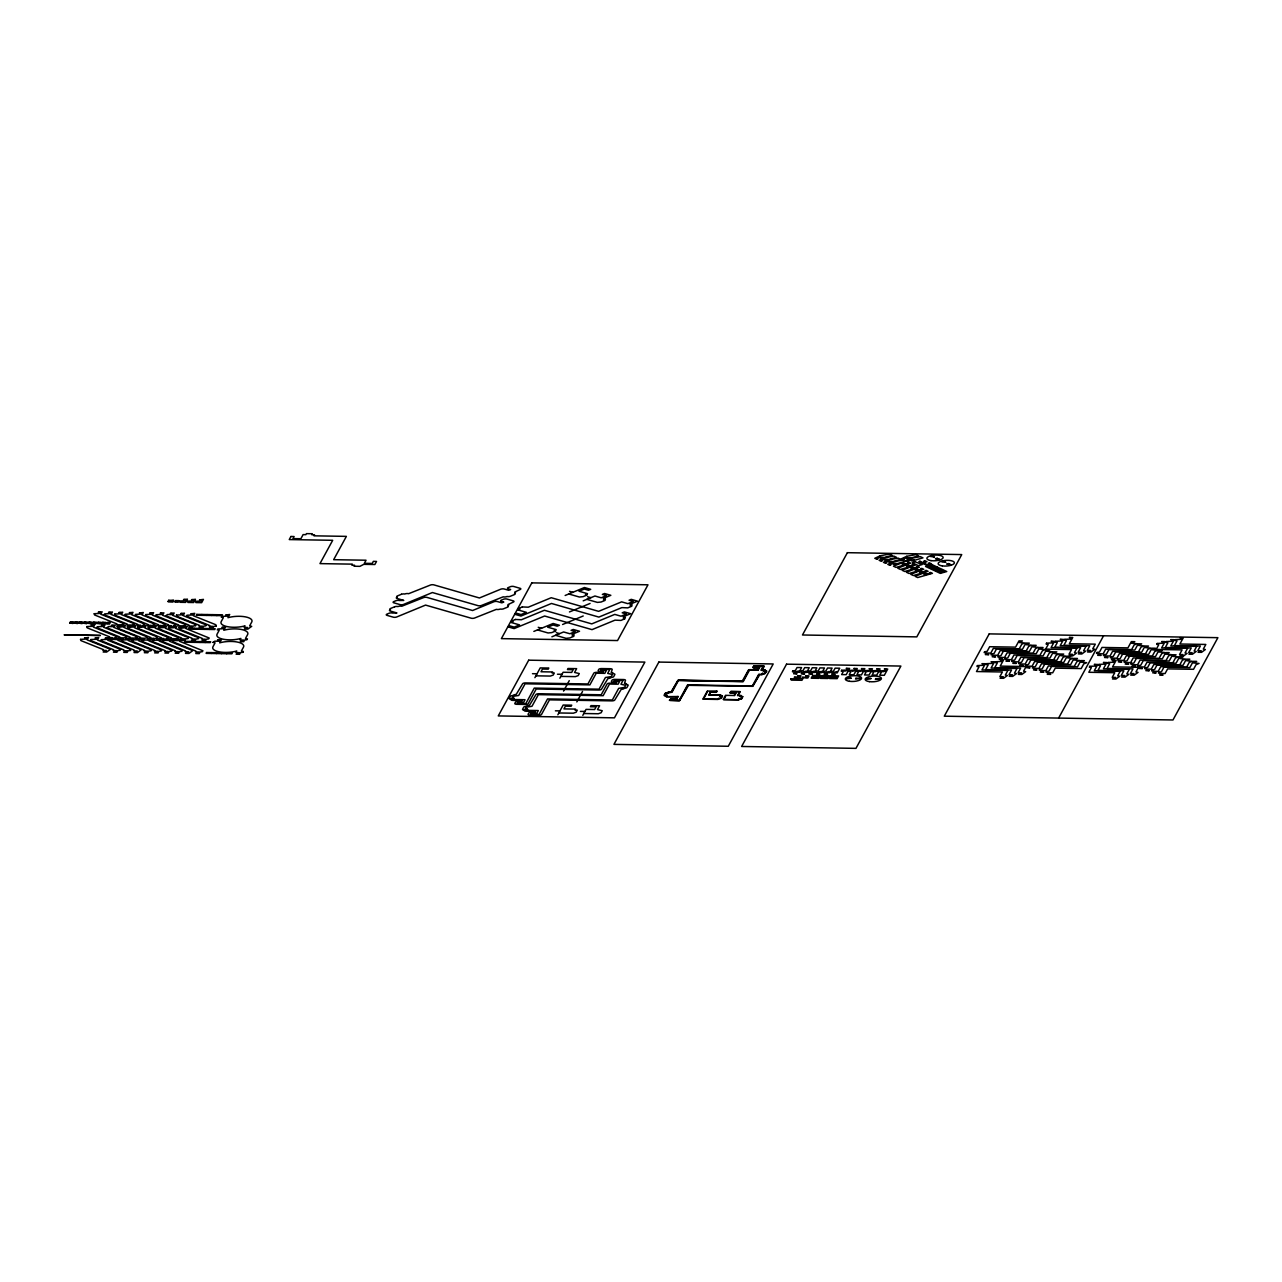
<?xml version="1.0" encoding="UTF-8"?>
<svg xmlns="http://www.w3.org/2000/svg" width="1282" height="1282" viewBox="0 0 1282 1282"><rect width="100%" height="100%" fill="white"/><g stroke="black" fill="none" stroke-linecap="round" stroke-linejoin="round"><path stroke-width="1.5" d="M752.742 667.345L754.361 665.839L764.216 666.239M764.216 666.384L762.357 669.797L765.178 670.101M765.178 670.262L766.027 670.887M511.31 698.914L514.322 698.546M511.39 699.123L514.338 698.818M524.578 709.747L527.126 709.427M524.626 709.924L527.607 709.651M86.711 626.626L87.192 627.843L109.595 636.833L107.72 640.199L130.123 649.173L130.604 650.407M94.147 613.758L94.628 614.991L117.031 623.965L116.598 624.767L120.027 624.815L116.854 626.401L120.3 626.449L121.165 624.831L123.569 624.478M90.75 639.558L91.246 640.792L113.633 649.766L113.217 650.567L116.646 650.615L113.473 652.185L116.902 652.25L117.784 650.631L120.171 650.278M117.575 627.138L118.072 628.356L140.475 637.346L140.042 638.132L143.472 638.196L140.299 639.766L143.728 639.814M116.678 636.529L111.47 639.862M133.985 624.606L133.504 623.389L111.101 614.399L112.415 611.995C103.73 613.213 112.528 611.177 110.396 613.581L104.579 613.886M137.751 628.244L139.546 627.058L144.129 627.122C145.94 624.751 138.136 626.577 146.148 625.536L144.834 627.94L168.054 637.33L162.365 641.513L185.682 650.968L185.249 651.753L188.678 651.801L185.505 653.387L188.935 653.435L192.765 650.663L169.464 641.208L171.339 637.859L148.936 628.869L148.456 627.651M145.603 614.607L146.084 615.841L168.487 624.815L168.054 625.616L171.484 625.664L168.311 627.251L171.74 627.299L175.57 624.526L152.27 615.072L153.584 612.668C144.914 613.902 153.68 611.867 151.548 614.27L145.731 614.575M131.501 641.016L133.296 639.814L137.879 639.894C139.69 637.523 131.918 639.317 139.898 638.308L138.584 640.712L161.804 650.102M136.854 637.635L136.357 636.417L113.954 627.427L115.268 625.023C106.582 626.241 115.38 624.222 113.249 626.626L108.682 626.545L106.871 627.731L130.171 637.17L128.296 640.535L151.516 649.942M142.206 640.407L142.687 641.641L165.09 650.615L164.657 651.416L168.102 651.464L164.929 653.035L168.359 653.099L169.24 651.48L171.628 651.128M157.43 637.971L156.949 636.753L134.546 627.763L135.86 625.36C127.174 626.577 135.972 624.558 133.825 626.962L128.008 627.267M164.865 625.119L164.384 623.885L141.981 614.911L143.28 612.508C134.61 613.709 143.408 611.69 141.26 614.094L135.443 614.399M179.448 601.082L179.945 602.3L185.65 602.396L187.428 599.143C178.775 600.377 187.525 598.325 185.409 600.729L179.592 601.034M169.032 627.988L169.528 629.206L191.931 638.196L191.499 638.981L194.928 639.045L191.755 640.615L195.184 640.68L196.066 639.061L198.454 638.692M176.467 615.12L176.948 616.354L199.351 625.328L198.918 626.129L202.364 626.177L199.191 627.747L202.62 627.811L203.501 626.193L205.889 625.84M187.46 601.21L187.941 602.444L193.662 602.524L195.441 599.271C186.755 600.489 195.553 598.47 193.406 600.873L187.589 601.178M195.729 625.632L195.249 624.398L172.846 615.408L174.16 613.02C165.474 614.222 174.272 612.203 172.141 614.607L167.557 614.527L165.763 615.713L189.063 625.167L188.63 625.953L192.06 626.017L188.903 627.587L192.332 627.635L193.213 626.033L195.601 625.664M194.111 629.174L194.576 628.324M201.466 615.328L201.931 614.479M189.688 642.282L190.137 641.433M199.255 629.27L199.72 628.42M206.61 615.408L207.075 614.559M194.832 642.362L195.297 641.513M204.399 629.35L204.864 628.5M211.754 615.488L212.219 614.639M199.976 642.442L200.441 641.593M209.543 629.43L210.008 628.581M216.898 615.584L217.363 614.719M205.12 642.522L205.585 641.673M216.321 625.969L215.841 624.735L193.438 615.761L194.736 613.357C186.066 614.575 194.848 612.54 192.717 614.943L186.9 615.248M221.706 616.45L221.289 617.219L223.34 617.684L221.241 621.53A15.56 5.416 -3.4 0 0 227.827 626.738A15.56 5.416 -3.4 0 0 245.022 625.872L244.173 627.443L247.602 627.507L244.429 629.077L247.859 629.125L251.689 626.353L249.637 625.872L251.737 622.026A15.56 5.416 -3.4 0 0 245.15 616.818A15.56 5.416 -3.4 0 0 227.956 617.684L229.686 614.511C221.017 615.713 229.799 613.693 227.667 616.097L221.85 616.402M213.036 642.362L214.831 641.176L219.398 641.24C221.562 638.789 212.732 640.904 221.433 639.654L219.687 642.827A15.56 5.416 -3.4 0 1 236.898 641.962A15.56 5.416 -3.4 0 1 243.468 647.186L241.369 651.016L243.34 651.448L243.003 652.266M211.258 653.467L211.722 652.618M216.402 653.548L216.866 652.698M221.546 653.628L222.01 652.778M226.69 653.724L227.154 652.875M511.085 699.331L511.005 699.491A2.468 0.865 -3.4 0 0 512.944 700.389L522.143 700.549L521.614 701.526L518.313 701.462A2.468 0.865 -3.4 0 0 515.428 702.296L514.819 703.401A2.468 0.865 -3.4 0 0 516.774 704.299L525.348 704.443A2.468 0.865 -3.4 0 0 528.248 703.61L536.213 689.011L598.582 690.037A2.468 0.865 -3.4 0 0 601.482 689.219L608.005 678.434A2.468 0.865 -3.4 0 0 610.889 677.601L610.985 677.441A2.468 0.865 -3.4 0 0 613.709 676.608L614.831 674.556A2.468 0.865 -3.4 0 0 613.052 673.643L613.149 673.483A2.468 0.865 -3.4 0 0 611.193 672.585L612.171 669.621A2.468 0.865 -3.4 0 0 610.232 668.707L601.659 668.579A2.468 0.865 -3.4 0 0 598.758 669.396L598.165 670.502A2.468 0.865 -3.4 0 0 600.104 671.415L603.405 671.464L602.877 672.441L596.707 672.345A2.468 0.865 -3.4 0 0 593.822 673.162L587.925 683.963L525.556 682.921A2.468 0.865 -3.4 0 0 522.655 683.755L516.133 694.54A2.468 0.865 -3.4 0 0 513.249 695.373L513.153 695.533A2.468 0.865 -3.4 0 0 510.428 696.366L509.307 698.418A2.468 0.865 -3.4 0 0 511.085 699.331L513.986 698.498L513.425 699.523L525.043 699.716L523.569 702.44L517.848 702.344L517.239 703.433L525.828 703.578L534.274 688.097L599.063 689.171L605.425 677.521L611.29 676.576L612.411 674.508L607.668 673.403L609.751 669.589L601.178 669.444L600.585 670.534L606.29 670.63L604.816 673.354L596.242 673.21L589.88 684.876L525.075 683.803L518.713 695.453L512.848 696.398L511.726 698.466L513.986 698.498M534.898 677.665L540.235 667.906L548.808 668.034L548.215 669.14L542.494 669.044L541.02 671.768L552.638 671.96L552.077 672.986L554.321 673.018L553.199 675.069L550.395 676.063L535.908 675.822M524.354 710.148L524.274 710.308A2.468 0.865 -3.4 0 0 526.213 711.222L535.427 711.382L534.898 712.343L531.597 712.295A2.468 0.865 -3.4 0 0 528.697 713.129L528.104 714.218A2.468 0.865 -3.4 0 0 530.043 715.132L538.616 715.276A2.468 0.865 -3.4 0 0 541.517 714.443L549.481 699.844L611.867 700.869A2.468 0.865 -3.4 0 0 614.751 700.036L621.273 689.267A2.468 0.865 -3.4 0 0 624.174 688.434L624.254 688.274A2.468 0.865 -3.4 0 0 626.978 687.44L628.1 685.389A2.468 0.865 -3.4 0 0 626.337 684.476L626.417 684.316A2.468 0.865 -3.4 0 0 624.478 683.402L625.456 680.454A2.468 0.865 -3.4 0 0 623.501 679.54L614.927 679.396A2.468 0.865 -3.4 0 0 612.027 680.229L611.434 681.335A2.468 0.865 -3.4 0 0 613.373 682.248L616.674 682.296L616.145 683.274L609.992 683.162A2.468 0.865 -3.4 0 0 607.091 683.995L601.21 694.78L538.825 693.754A2.468 0.865 -3.4 0 0 535.94 694.588L529.418 705.372A2.468 0.865 -3.4 0 0 526.517 706.206L526.437 706.366A2.468 0.865 -3.4 0 0 523.713 707.183L522.591 709.25A2.468 0.865 -3.4 0 0 524.354 710.148L527.591 709.379M527.174 709.331L526.694 710.356L538.312 710.548L536.837 713.257L531.117 713.161L530.524 714.266L539.097 714.411L547.542 698.93L612.331 700.004L618.693 688.338L624.558 687.408L625.68 685.341L620.953 684.235L623.036 680.422L614.447 680.277L613.854 681.367L619.575 681.463L618.084 684.187L609.511 684.043L603.149 695.693L538.36 694.636L531.982 706.286L526.133 707.231L525.011 709.283L527.03 709.603M559.865 678.21L563.118 672.265L571.692 672.409L573.182 669.685L567.461 669.589L568.054 668.499L576.644 668.643L574.56 672.457L579.288 673.563L578.166 675.63L575.362 676.624L560.875 676.383M563.551 691.11L569.256 680.646M557.846 714.795L563.167 705.036L571.756 705.18L571.147 706.27L565.426 706.174L563.952 708.898L575.57 709.09L575.009 710.116L577.269 710.148L576.147 712.215L573.326 713.193L558.84 712.968M576.82 701.943L582.525 691.479M582.813 715.356L586.05 709.395L594.64 709.539L596.114 706.815L590.393 706.735L591.002 705.629L599.575 705.773L597.492 709.587L602.236 710.709L601.098 712.76L598.293 713.754L583.807 713.513M664.477 695.229C669.124 688.562 659.829 698.225 667.185 695.485M666.159 696.302L666.608 695.485M667.954 693.017L668.403 692.184M666.736 696.318L667.297 695.277L665.038 695.245L666.175 693.193L672.024 692.248L678.386 680.582L743.191 681.655L749.553 669.989L758.127 670.133L759.601 667.425L758.8 667.409M671.111 691.815L678.098 680.213L742.727 681.447L748.976 669.989M677.825 680.582L671.56 692.024L669.204 691.783M677.777 696.495L676.415 699.01L671.271 698.914M679.7 700.373L688.033 685.101M702.969 698.978L707.295 691.062M710.821 692.184L708.642 694.924L720.26 695.116L719.699 696.142L721.942 696.19L720.821 698.241L718.016 699.235L703.53 698.994L707.856 691.062L716.846 691.046M709.202 694.94L710.452 692.36M716.43 691.206L715.837 692.312L710.052 692.232M716.414 692.312L717.007 691.222M719.042 698.418L717.984 699.443L703.177 699.171M720.388 695.95L720.837 695.132M722.519 696.19L721.269 698.353L718.465 698.418M723.272 699.459L725.516 695.341M729.859 692.681L730.932 691.399L740.018 691.559M734.105 695.485L735.676 692.921M753.319 667.313L753.912 666.223M738.095 695.549L740.179 691.735M753.896 667.329L754.489 666.223L763.062 666.368L760.979 670.182L765.723 671.303L764.601 673.354L762.229 673.531M740.579 695.597L740.018 696.623L742.262 696.655L741.14 698.722L738.336 699.716L723.849 699.475L726.093 695.357L734.666 695.501L736.156 692.777L730.436 692.681L731.028 691.591L739.618 691.735L737.535 695.549L740.996 695.421M738.897 699.716L739.361 698.898M740.708 696.43L741.156 695.597M741.717 698.722L742.839 696.671M757.55 670.133L759.12 667.553M752.951 685.966L759.2 674.508M761.556 670.198L763.639 666.384M762.357 673.322L761.78 674.348L758.736 674.3L752.374 685.966L687.585 684.892L679.139 700.357L670.55 700.228L671.159 699.123L676.976 699.187M762.357 674.364L762.806 673.531M764.152 671.063L764.601 670.246M765.178 673.37L766.299 671.303M1058.628 718.08L1103.562 635.776M512.896 698.37L513.842 698.321M526.181 709.202L527.11 709.138M754.056 666.111L763.479 666.207M679.572 700.469L688.498 685.325L752.662 686.335L759.665 674.733L761.828 674.749M762.133 674.492L764.713 673.755M764.937 673.499L766.844 671.143L763.591 671.063M738.736 699.828L723.529 699.652M741.557 698.834L738.785 698.882M565.154 595.473L584.432 587.525L590.698 589.335L588.534 590.233L584.352 589.031L578.999 591.226L587.493 593.678L585.457 594.511L587.108 594.992L583.038 596.659L579.368 597.027L568.791 593.983M583.198 600.841L594.944 596.002L601.21 597.813L606.562 595.601L602.38 594.399L604.559 593.502L610.825 595.313L603.293 598.406L605.521 599.047L603.502 599.88L605.136 600.361L601.082 602.027L597.412 602.396L586.819 599.351M569.448 611.947L590.073 603.453M533.857 631.417L553.135 623.485L559.401 625.279L557.237 626.177L553.055 624.975L547.686 627.186L556.196 629.622L554.161 630.456L555.811 630.936L551.741 632.603L548.071 632.971L537.478 629.927M562.59 624.494L583.214 615.985M551.885 636.801L563.631 631.962L569.913 633.757L575.265 631.545L571.083 630.343L573.246 629.462L579.528 631.257L571.996 634.35L574.224 634.991L572.189 635.84L573.839 636.305L569.785 637.987L566.099 638.34L555.523 635.295M668.675 692.04L666.191 692.985L668.531 693.017M757.662 669.925L748.576 669.829L742.262 681.223L678.354 680.181M795.85 671.784L798.59 670.999M803.477 671.912L806.218 671.127M811.105 672.04L813.83 671.255M818.717 672.169L821.458 671.383M826.345 672.297L829.085 671.512M833.973 672.409L836.713 671.624M844.646 671.175L847.386 670.39M852.274 671.303L854.998 670.518M859.885 671.431L862.626 670.646M867.513 671.544L870.254 670.758M875.141 671.672L877.882 670.887M882.769 671.8L885.493 671.015M748.944 669.685L757.213 669.701L758.239 667.81L753.576 667.73L759.601 667.425M679.236 700.565L669.412 700.357L670.951 698.738L670.182 700.389L679.588 700.709M671.031 698.722L675.951 698.786L676.992 696.895L666.031 696.671L678.354 696.511L676.239 699.251M880.173 557.237L883.394 557.301M906.678 557.782L909.916 557.83M884.5 559.273L887.737 559.321M911.021 559.817L914.258 559.865M888.827 561.308L892.064 561.356M893.169 563.327L896.39 563.391M902.159 564.192L905.396 564.24M906.502 566.227L909.723 566.275M910.829 568.247L914.066 568.311M915.156 570.282L918.393 570.33M919.482 572.301L922.719 572.365M923.825 574.336L927.046 574.384M94.275 613.725L100.108 613.421C102.256 610.969 93.49 613.052 102.127 611.818L100.813 614.222L124.034 623.629M125.155 614.238L130.972 613.934C132.751 611.562 125.011 613.373 132.991 612.331L131.693 614.735L154.898 624.142M156.019 614.735L161.852 614.431C163.615 612.075 155.875 613.886 163.872 612.844L162.558 615.248L185.778 624.638M176.612 615.088L182.429 614.783C184.207 612.395 176.467 614.238 184.448 613.181L183.134 615.584L206.354 624.991M104.114 614.735L127.319 624.142L126.886 624.927L130.315 624.991L127.158 626.561L130.588 626.626L131.469 625.007L133.857 624.638M124.691 615.088L147.895 624.478L147.478 625.279L150.907 625.328L147.734 626.898L151.164 626.962L152.045 625.344L154.433 624.991M134.979 615.248L158.199 624.654L157.766 625.44L161.195 625.504L158.023 627.074L161.452 627.122L162.333 625.52L164.721 625.151M155.555 615.6L178.775 624.991L178.342 625.776L181.772 625.84L178.615 627.411L182.044 627.475L182.925 625.856L185.313 625.504M186.435 616.097L209.655 625.504L209.222 626.289L212.652 626.353L209.479 627.924L212.908 627.972L213.79 626.369L216.177 626.001M86.839 626.577L92.673 626.273C94.483 623.853 86.679 625.776 94.692 624.687L93.378 627.09L116.598 636.481M97.144 626.754L102.961 626.449C104.723 624.078 96.983 625.904 104.98 624.863L103.666 627.251L126.886 636.657M117.72 627.09L123.537 626.786C125.332 624.398 117.575 626.241 125.556 625.199L124.258 627.603L147.462 636.994M148.6 627.603L154.417 627.299C156.18 624.927 148.456 626.738 156.436 625.712L155.122 628.116L178.342 637.507M158.888 627.779L164.705 627.475C166.516 625.087 158.744 626.898 166.724 625.872L165.41 628.276L188.63 637.683M169.176 627.94L174.993 627.635C177.204 625.183 168.295 627.299 177.012 626.049L175.714 628.452L198.918 637.843M179.464 628.116L185.281 627.811C187.06 625.44 179.32 627.251 187.316 626.209L186.002 628.613L209.206 638.019M217.716 628.981L223.533 628.677C225.311 626.305 217.555 628.116 225.568 627.074L223.821 630.263A15.56 5.416 -3.4 0 1 241.016 629.398A15.56 5.416 -3.4 0 1 247.602 634.606L245.503 638.452L247.458 638.885M96.679 627.603L119.883 637.01L118.008 640.359L141.212 649.766L137.478 652.586L134.049 652.538L137.222 650.952L133.793 650.903L134.225 650.118L111.005 640.712M127.543 628.116L150.763 637.523L148.872 640.872L172.092 650.278M137.831 628.292L161.051 637.683L159.176 641.048L182.381 650.439M158.423 628.629L181.627 638.019L179.752 641.385L202.973 650.791M178.999 628.965L202.219 638.372L201.787 639.157L205.216 639.205L202.043 640.792L205.473 640.84L206.354 639.237L208.742 638.869M217.251 629.831L219.206 630.263L217.107 634.109A15.56 5.416 -3.4 0 0 223.693 639.317A15.56 5.416 -3.4 0 0 240.888 638.452L240.038 640.022L243.468 640.071L240.295 641.641L243.724 641.705L244.606 640.087L246.993 639.734M126.421 637.507L124.034 637.875L123.152 639.478L119.723 639.43L122.88 637.859L119.45 637.795M136.709 637.683L134.322 638.035L133.44 639.654L130.011 639.59L133.184 638.019L129.754 637.971M146.997 637.843L144.61 638.212L142.35 640.375M157.285 638.019L154.898 638.388L152.638 640.535M177.877 638.356L175.49 638.724L173.214 640.888M188.166 638.532L185.778 638.885L184.896 640.503L181.467 640.439L184.64 638.869L181.195 638.821M109.162 637.619L112.592 637.683L109.435 639.253L117.287 639.558C119.114 637.154 111.31 639.029 119.322 637.955M160.619 638.468L164.048 638.532L160.891 640.103L164.32 640.167M170.907 638.644L174.336 638.708L171.179 640.279L174.608 640.327M109.018 637.795C100.349 639.013 109.146 636.978 106.999 639.381L101.182 639.686M129.61 638.132C120.941 639.365 129.706 637.33 127.591 639.718L121.758 640.038M160.474 638.644C151.789 639.846 160.587 637.827 158.455 640.231L153.888 640.167M170.778 638.821C162.093 640.022 170.891 638.003 168.743 640.407L164.176 640.327M181.066 638.981C172.397 640.215 181.163 638.18 179.047 640.583L174.464 640.503M154.016 639.99L150.587 639.942L153.76 638.356C147.734 638.757 146.581 637.603 148.167 640.071L143.6 639.99M90.894 639.526L96.711 639.221C98.49 636.85 90.75 638.66 98.73 637.619L97.416 640.022L120.636 649.429M100.717 640.535L123.937 649.942L123.505 650.727L126.934 650.791L123.761 652.362L127.19 652.426L128.072 650.807L130.46 650.439M121.293 640.888L144.513 650.278L144.081 651.064L147.51 651.128L144.353 652.698L147.783 652.762L148.664 651.144L151.052 650.791M131.597 641.048L154.802 650.455L154.369 651.24L157.798 651.304L154.641 652.875L158.071 652.923L158.952 651.32L161.34 650.952M152.173 641.385L175.394 650.791L174.961 651.577L178.39 651.641L175.217 653.211L178.647 653.275L179.528 651.657L181.916 651.288M172.75 641.737L195.97 651.128L195.537 651.929L198.966 651.977L195.793 653.548L199.239 653.612L200.104 651.993L202.508 651.641M213.116 642.394L215.072 642.843L212.988 646.673A15.56 5.416 -3.4 0 0 219.559 651.897A15.56 5.416 -3.4 0 0 236.753 651.016L235.904 652.586L239.333 652.65L236.16 654.221L239.606 654.285L240.471 652.666L242.875 652.298M761.668 669.989L764.585 669.845M532.479 673.691L537.03 673.771M557.446 674.236L561.997 674.316M735.467 692.969L730.019 692.857M709.315 694.732L720.676 694.956M719.811 695.95L722.359 696.014M740.131 696.414L742.679 696.495M555.41 710.821L559.978 710.901M580.377 711.382L584.945 711.446M753.688 667.537L752.79 667.521M569.529 591.339L572.846 592.3M587.557 596.723L590.89 597.684M538.232 627.299L541.549 628.244M556.26 632.667L559.593 633.629M69.677 622.956L72.85 623.469L73.731 621.866L70.302 621.802L72.337 622.299L69.677 622.956M64.34 634.878L100.365 635.471L64.34 634.878M74.244 623.036L77.433 623.549L78.298 621.946L74.869 621.882L76.92 622.379L74.244 623.036M78.827 623.116L82 623.613L82.881 622.01L79.452 621.962L81.487 622.443L78.827 623.116M83.394 623.18L86.583 623.693L87.448 622.091L84.019 622.026L86.07 622.523L83.394 623.18M87.961 623.26L91.15 623.773L92.032 622.171L88.602 622.107L90.637 622.603L87.961 623.26M80.462 639.398L80.942 640.615L103.345 649.605L102.913 650.391L106.342 650.455L103.185 652.025L106.614 652.073L110.444 649.301L87.128 639.862L88.442 637.458C79.756 638.66 88.554 636.641 86.423 639.045L80.606 639.349M92.544 623.34L95.717 623.853L96.599 622.235L93.169 622.187L95.205 622.667L92.544 623.34M97.112 623.405L100.3 623.917L101.182 622.315L97.736 622.267L99.788 622.748L97.112 623.405M101.695 623.485L104.868 623.997L105.749 622.395L102.32 622.331L104.355 622.828L101.695 623.485M106.262 623.565L109.451 624.078L110.316 622.475C102.752 621.85 111.887 623.693 106.262 623.565M114.723 614.094L115.204 615.328L137.607 624.318L137.174 625.103L140.603 625.151L137.446 626.738L140.876 626.786L144.706 624.014L121.389 614.559L122.703 612.171C114.018 613.373 122.816 611.354 120.684 613.758L114.867 614.062M168.022 601.562L173.166 601.659L168.022 601.562M168.727 600.297L168.263 601.146L173.871 600.377L168.727 600.297M174.897 601.755L178.086 602.268L178.967 600.649L175.538 600.601L177.573 601.082L174.897 601.755M195.457 601.338L195.938 602.572L201.659 602.668L203.437 599.399C194.752 600.617 203.55 598.598 201.418 601.002L195.601 601.306M196.787 614.382L196.322 615.232L222.042 615.664L222.507 614.815L196.787 614.382M189.432 628.244L188.967 629.093L214.703 629.526L215.168 628.677L189.432 628.244M184.993 641.337L184.528 642.186L210.264 642.619L210.729 641.769L184.993 641.337M206.578 652.522L206.114 653.387L231.834 653.804L232.298 652.955L206.578 652.522M290.934 536.485L289.251 539.578L332.695 540.299L319.971 563.615L352.374 564.144L351.813 565.17L354.569 565.218L354.008 566.243L359.921 566.34L363.8 564.336L374.857 564.513L376.539 561.436L373.35 561.372L372.229 563.439L364.36 563.311L366.043 560.218L333.657 559.689L346.38 536.373L313.978 535.828L314.539 534.802L311.782 534.754L312.343 533.729L306.43 533.633L305.869 534.658L303.113 534.61L300.869 538.728L293.001 538.6L294.123 536.533L290.934 536.485M531.806 582.877L501.39 638.628L617.555 640.551L647.987 584.8L531.806 582.877M528.697 660.182L498.265 715.917L614.447 717.84L644.878 662.089L528.697 660.182M658.852 662.073L613.934 744.377L728.272 746.268L773.206 663.964L658.852 662.073M786.539 664.172L741.621 746.477L855.959 748.368L900.893 666.063L786.539 664.172M847.386 552.686L802.468 634.991L916.806 636.882L961.74 554.577L847.386 552.686M792.885 670.887L792.42 671.736L794.487 672.185L793.622 673.771L797.051 673.819L795.016 673.322L795.625 672.201L799.055 672.249L801.603 667.585L797.035 667.521L795.385 670.534L792.885 670.887M790.85 678.851L791.298 680.117L801.971 680.293L802.885 678.643L790.85 678.851M794.407 677.265L799.872 677.825L800.994 675.774L797.564 675.71L799.599 676.207L798.974 677.345L794.407 677.265M800.497 671.015L800.048 671.864L802.115 672.297L801.234 673.899L804.679 673.947L802.628 673.451L803.253 672.329L806.682 672.377L809.23 667.714L804.663 667.634L803.013 670.662L800.497 671.015M802.404 677.393L807.868 677.954L808.99 675.902L805.561 675.838L807.596 676.335L806.987 677.473L802.404 677.393M808.125 671.143L807.66 671.992L809.727 672.425L808.862 674.028L812.291 674.076L810.256 673.579L810.881 672.441L814.31 672.505L816.858 667.842L812.275 667.762L810.625 670.79L808.125 671.143M812.708 675.47L811.218 678.21L818.845 678.338L820.336 675.598L812.708 675.47M815.753 671.271L815.288 672.121L817.355 672.553L816.49 674.14L819.919 674.204L817.884 673.707L818.493 672.569L821.922 672.633L824.47 667.97L819.903 667.89L818.253 670.903L815.753 671.271M813.75 676.351L813.189 677.377L817.804 677.457L818.365 676.431L813.75 676.351M823.381 671.399L822.916 672.249L824.983 672.681L824.118 674.268L827.547 674.332L825.512 673.835L826.121 672.697L829.55 672.762L832.098 668.098L827.531 668.018L825.88 671.031L823.381 671.399M821.858 675.614L820.368 678.37L827.98 678.482L829.486 675.742L821.858 675.614M822.9 676.511L822.339 677.521L826.954 677.601L827.499 676.592L822.9 676.511M830.992 671.528L830.528 672.377L832.595 672.81L831.73 674.396L835.159 674.46L833.124 673.963L833.749 672.826L837.178 672.89L839.726 668.226L835.143 668.146L833.492 671.159L830.992 671.528M831.008 675.774L829.502 678.515L837.13 678.643L838.636 675.902L831.008 675.774M832.034 676.656L831.489 677.681L836.104 677.745L836.649 676.736L832.034 676.656M841.665 670.278L841.216 671.127L843.284 671.56L841.633 674.588L846.2 674.653L849.613 668.403L846.184 668.355L848.219 668.851L847.61 669.973L841.665 670.278M849.293 670.406L848.828 671.255L850.895 671.688L849.261 674.717L853.828 674.781L857.241 668.531L853.812 668.467L855.847 668.964L855.238 670.101L849.293 670.406M846.985 678.114L846.585 678.851L851.376 678.194L846.985 678.114M856.921 670.534L856.456 671.383L858.523 671.816L856.873 674.829L861.456 674.909L864.869 668.659L861.44 668.595L863.475 669.092L862.85 670.23L856.921 670.534M855.943 678.258L855.543 679.011L860.334 678.338L855.943 678.258M864.549 670.662L864.084 671.512L866.151 671.944L864.501 674.957L869.068 675.037L872.481 668.787L869.052 668.723L871.087 669.22L870.478 670.358L864.549 670.662M866.808 678.45L866.408 679.188L871.199 678.515L866.808 678.45M872.161 670.79L871.696 671.64L873.763 672.072L872.129 675.085L876.696 675.165L880.109 668.916L876.68 668.851L878.715 669.348L878.106 670.486L872.161 670.79M875.766 678.595L875.366 679.332L880.141 678.659L875.766 678.595M879.789 670.903L879.324 671.768L881.391 672.201L879.74 675.213L884.324 675.293L887.737 669.028L884.308 668.98L886.343 669.476L885.718 670.614L879.789 670.903M989.207 633.885L944.289 716.189L1172.982 719.971L1217.9 637.667L989.207 633.885M984.608 651.737L984.143 652.586L986.211 653.019L985.345 654.621L988.775 654.669L986.739 654.173L987.348 653.051L990.778 653.099L993.326 648.436L1019.238 648.868L1021.786 644.205L1024.767 642.987L1019.254 642.506L1022.411 640.952L1018.982 640.888L1015.568 647.138L989.656 646.721L987.108 651.384L984.608 651.737M977.429 665.598L976.964 666.448L979.031 666.88L976.483 671.544L1002.396 671.976L999.848 676.64L1003.277 676.704L1000.12 678.258L1003.566 678.306L1007.396 675.502L1005.328 675.069L1007.876 670.406L981.948 669.973L985.361 663.723L981.932 663.675L983.967 664.172L983.358 665.294L977.429 665.598M991.483 653.932L991.018 654.782L993.085 655.214L992.22 656.801L995.649 656.865L993.614 656.368L994.239 655.23L997.668 655.294L1000.2 650.631L1026.129 651.064L1028.677 646.384L1031.641 645.183L1026.145 644.686L1029.302 643.131L1025.872 643.083L1022.443 649.333L996.531 648.9L993.983 653.564L991.483 653.932M986.547 663.675L986.082 664.525L988.15 664.957L985.602 669.621L1011.53 670.053L1008.982 674.717L1012.411 674.781L1009.254 676.335L1012.684 676.383L1016.53 673.579L1014.447 673.146L1016.995 668.483L991.082 668.05L994.495 661.8L991.066 661.736L993.101 662.233L992.476 663.371L986.547 663.675M998.358 656.128L997.893 656.977L999.976 657.41L999.095 658.996L1002.524 659.06L1000.489 658.563L1001.114 657.426L1004.543 657.49L1007.091 652.81L1033.004 653.243L1035.552 648.58L1038.516 647.378L1033.02 646.881L1036.177 645.327L1032.747 645.263L1029.334 651.528L1003.421 651.096L1000.873 655.759L998.358 656.128M995.681 661.752L995.217 662.602L997.284 663.034L994.736 667.698L1020.648 668.13L1018.1 672.794L1021.546 672.842L1018.389 674.396L1021.818 674.46L1025.648 671.656L1023.581 671.223L1026.129 666.56L1000.2 666.127L1003.614 659.877L1000.184 659.813L1002.22 660.31L1001.611 661.448L995.681 661.752M1005.248 658.307L1004.784 659.156L1006.851 659.589L1005.985 661.192L1009.415 661.24L1007.38 660.743L1007.989 659.621L1011.418 659.669L1013.966 655.006L1039.894 655.439L1042.426 650.775L1045.407 649.557L1039.894 649.077L1043.051 647.522L1039.622 647.458L1036.209 653.708L1010.296 653.291L1007.748 657.954L1005.248 658.307M1012.123 660.502L1011.658 661.352L1013.725 661.784L1012.86 663.371L1016.289 663.435L1014.254 662.938L1014.879 661.8L1018.309 661.865L1020.857 657.201L1046.769 657.618L1049.317 652.955L1052.282 651.753L1046.785 651.256L1049.942 649.702L1046.513 649.654L1043.099 655.903L1017.171 655.471L1014.623 660.134L1012.123 660.502M1019.014 662.682L1018.549 663.547L1020.616 663.98L1019.751 665.566L1023.18 665.63L1021.145 665.134L1021.754 663.996L1025.183 664.044L1027.731 659.381L1053.644 659.813L1056.192 655.15L1059.156 653.948L1053.66 653.451L1056.817 651.897L1053.387 651.833L1049.974 658.099L1024.062 657.666L1021.514 662.329L1019.014 662.682M1025.888 664.877L1025.424 665.727L1027.491 666.159L1026.626 667.762L1030.055 667.81L1028.02 667.313L1028.645 666.191L1032.074 666.239L1034.606 661.576L1060.534 662.009L1063.082 657.346L1066.047 656.128L1060.551 655.631L1063.707 654.092L1060.262 654.028L1056.849 660.278L1030.936 659.861L1028.388 664.525L1025.888 664.877M1032.763 667.073L1032.298 667.922L1034.382 668.355L1033.5 669.941L1036.93 670.005L1034.894 669.508L1035.519 668.371L1038.949 668.435L1041.497 663.772L1067.409 664.188L1069.957 659.525L1072.922 658.323L1067.425 657.826L1070.582 656.272L1067.153 656.224L1063.739 662.473L1037.811 662.041L1035.279 666.704L1032.763 667.073M1046.561 643.195L1046.096 644.045L1048.179 644.493L1045.631 649.157L1071.544 649.573L1068.996 654.237L1072.425 654.301L1069.268 655.855L1072.697 655.903L1076.543 653.099L1074.476 652.666L1077.024 648.003L1051.096 647.586L1054.509 641.321L1051.08 641.272L1053.115 641.769L1052.506 642.891L1046.561 643.195M1039.654 669.252L1039.189 670.117L1041.256 670.55L1040.391 672.137L1043.82 672.201L1041.785 671.688L1042.394 670.566L1045.824 670.614L1048.372 665.951L1074.3 666.384L1076.832 661.72L1079.813 660.502L1074.3 660.022L1077.457 658.467L1074.028 658.403L1070.614 664.669L1044.702 664.236L1042.154 668.9L1039.654 669.252M1055.695 641.272L1055.23 642.122L1057.297 642.554L1054.749 647.218L1080.678 647.65L1078.13 652.314L1081.559 652.378L1078.402 653.932L1081.832 653.98L1085.662 651.176L1083.594 650.743L1086.142 646.08L1060.23 645.647L1063.643 639.398L1060.214 639.349L1062.249 639.846L1061.624 640.968L1055.695 641.272M1046.529 671.447L1046.064 672.297L1048.131 672.73L1047.266 674.332L1050.695 674.38L1048.66 673.883L1049.285 672.762L1052.714 672.81L1055.262 668.146L1081.175 668.579L1083.723 663.916L1086.687 662.698L1081.191 662.201L1084.348 660.647L1080.918 660.599L1077.505 666.848L1051.577 666.432L1049.029 671.095L1046.529 671.447M1064.813 639.349L1064.364 640.199L1066.432 640.631L1063.884 645.295L1089.796 645.727L1087.248 650.391L1090.678 650.455L1087.521 651.993L1090.966 652.057L1094.796 649.253L1092.729 648.82L1095.277 644.157L1069.348 643.724L1072.762 637.475L1069.332 637.41L1071.367 637.907L1070.758 639.045L1064.813 639.349M1096.959 652.474L1096.495 653.323L1098.562 653.756L1097.696 655.342L1101.126 655.406L1099.091 654.926L1099.716 653.772L1103.145 653.836L1105.693 649.173L1131.605 649.589L1134.153 644.926L1137.118 643.724L1131.621 643.227L1134.778 641.673L1131.349 641.625L1127.936 647.875L1102.007 647.442L1099.459 652.105L1096.959 652.474M1089.78 666.336L1089.315 667.185L1091.383 667.618L1088.835 672.281L1114.763 672.713L1112.215 677.377L1115.644 677.425L1112.488 678.979L1115.917 679.043L1119.747 676.239L1117.68 675.806L1120.228 671.143L1094.315 670.71L1097.729 664.461L1094.299 664.397L1096.334 664.877L1095.709 666.031L1089.78 666.336M1103.834 654.653L1103.385 655.519L1105.453 655.951L1104.571 657.538L1108.017 657.602L1105.965 657.105L1106.59 655.967L1110.02 656.015L1112.568 651.352L1138.48 651.785L1141.028 647.122L1143.993 645.92L1138.496 645.423L1141.653 643.868L1138.224 643.804L1134.81 650.07L1108.898 649.637L1106.35 654.301L1103.834 654.653M1098.914 664.413L1098.45 665.262L1100.517 665.695L1097.969 670.358L1123.881 670.79L1121.333 675.454L1124.763 675.502L1121.622 677.056L1125.051 677.12L1128.881 674.316L1126.814 673.883L1129.362 669.22L1103.433 668.787L1106.847 662.538L1103.417 662.473L1105.469 662.954L1104.844 664.108L1098.914 664.413M1110.725 656.849L1110.26 657.698L1112.327 658.131L1111.462 659.733L1114.891 659.781L1112.84 659.301L1113.465 658.163L1116.894 658.211L1119.442 653.548L1145.371 653.98L1147.919 649.317L1150.883 648.099L1145.387 647.602L1148.528 646.064L1145.098 646L1141.685 652.25L1115.773 651.833L1113.225 656.496L1110.725 656.849M1108.033 662.49L1107.568 663.339L1109.635 663.772L1107.087 668.435L1133.016 668.867L1130.468 673.531L1133.897 673.579L1130.74 675.133L1134.169 675.197L1138.015 672.393L1135.932 671.96L1138.48 667.297L1112.568 666.864L1115.981 660.599L1112.552 660.55L1114.587 661.031L1113.962 662.185L1108.033 662.49M1117.6 659.044L1117.135 659.893L1119.202 660.326L1118.337 661.913L1121.766 661.977L1119.731 661.496L1120.356 660.342L1123.785 660.406L1126.333 655.743L1152.246 656.16L1154.794 651.496L1157.758 650.295L1152.262 649.798L1155.419 648.243L1151.989 648.195L1148.576 654.445L1122.647 654.012L1120.115 658.676L1117.6 659.044M1124.49 661.224L1124.026 662.089L1126.093 662.522L1125.227 664.108L1128.657 664.172L1126.606 663.675L1127.231 662.538L1130.66 662.586L1133.208 657.922L1159.12 658.355L1161.668 653.692L1164.649 652.49L1159.136 651.993L1162.293 650.439L1158.864 650.375L1155.451 656.64L1129.538 656.208L1126.99 660.871L1124.49 661.224M1131.365 663.419L1130.9 664.268L1132.967 664.701L1132.102 666.303L1135.532 666.352L1133.496 665.871L1134.121 664.733L1137.551 664.781L1140.099 660.118L1166.011 660.55L1168.559 655.887L1171.524 654.669L1166.027 654.173L1169.184 652.618L1165.755 652.57L1162.341 658.82L1136.413 658.403L1133.865 663.066L1131.365 663.419M1138.24 665.614L1137.775 666.464L1139.858 666.896L1138.977 668.483L1142.422 668.547L1140.371 668.066L1140.996 666.912L1144.425 666.977L1146.973 662.313L1172.886 662.73L1175.434 658.067L1178.398 656.865L1172.902 656.368L1176.059 654.814L1172.629 654.765L1169.216 661.015L1143.304 660.583L1140.756 665.246L1138.24 665.614M1157.117 643.484L1156.668 644.333L1158.736 644.782L1156.188 649.445L1182.1 649.862L1179.552 654.525L1182.982 654.589L1179.825 656.144L1183.27 656.192L1187.1 653.403L1185.033 652.955L1187.581 648.291L1161.652 647.875L1165.066 641.609L1161.636 641.561L1163.687 642.042L1163.062 643.179L1157.117 643.484M1145.13 667.794L1144.666 668.643L1146.733 669.092L1145.868 670.678L1149.297 670.726L1147.246 670.246L1147.871 669.108L1151.3 669.156L1153.848 664.493L1179.777 664.925L1182.324 660.262L1185.289 659.044L1179.793 658.563L1182.933 657.009L1179.504 656.945L1176.091 663.211L1150.178 662.778L1147.63 667.441L1145.13 667.794M1166.251 641.561L1165.787 642.41L1167.854 642.843L1165.306 647.522L1191.234 647.939L1188.686 652.602L1192.116 652.666L1188.959 654.221L1192.388 654.269L1196.234 651.464L1194.151 651.032L1196.699 646.368L1170.787 645.952L1174.2 639.686L1170.77 639.638L1172.806 640.119L1172.181 641.256L1166.251 641.561M1152.005 669.989L1151.54 670.839L1153.608 671.271L1152.742 672.874L1156.172 672.922L1154.137 672.441L1154.762 671.287L1158.191 671.351L1160.739 666.688L1186.651 667.121L1189.199 662.457L1192.164 661.24L1186.667 660.743L1189.824 659.188L1186.395 659.14L1182.982 665.39L1157.053 664.973L1154.505 669.637L1152.005 669.989M1175.386 639.638L1174.921 640.487L1176.988 640.92L1174.44 645.583L1200.353 646.016L1197.805 650.679L1201.234 650.743L1198.093 652.298L1201.522 652.346L1205.352 649.541L1203.285 649.109L1205.833 644.445L1179.905 644.013L1183.318 637.763L1179.889 637.699L1181.94 638.196L1181.315 639.333L1175.386 639.638M1158.896 672.185L1158.431 673.034L1160.498 673.467L1159.633 675.053L1163.062 675.117L1161.011 674.636L1161.636 673.483L1165.066 673.547L1167.614 668.884L1193.526 669.3L1196.074 664.637L1199.055 663.435L1193.542 662.938L1196.699 661.384L1193.27 661.336L1189.856 667.585L1163.944 667.153L1161.396 671.816L1158.896 672.185M401.442 594.271L397.372 595.954A2.468 0.865 -3.4 0 0 397.308 597.124L396.987 597.252A2.468 0.865 -3.4 0 0 397.035 598.47L403.766 600.409L399.439 600.505A2.468 0.865 -3.4 0 0 395.946 600.713L393.782 601.595A2.468 0.865 -3.4 0 0 393.83 602.812L400.112 604.623A2.468 0.865 -3.4 0 0 403.59 604.415L432.403 592.54L477.994 605.649A2.468 0.865 -3.4 0 0 481.487 605.457L503.233 596.819A2.468 0.865 -3.4 0 0 506.727 596.611L507.031 596.483A2.468 0.865 -3.4 0 0 510.396 596.242L514.451 594.576A2.468 0.865 -3.4 0 0 514.531 593.39L514.835 593.262A2.468 0.865 -3.4 0 0 514.787 592.044L520.139 589.528A2.468 0.865 -3.4 0 0 520.091 588.31L513.81 586.499A2.468 0.865 -3.4 0 0 510.332 586.707L508.169 587.605A2.468 0.865 -3.4 0 0 508.217 588.823L510.621 589.512L508.698 590.297L504.211 588.999A2.468 0.865 -3.4 0 0 500.717 589.207L479.436 597.973L433.829 584.864A2.468 0.865 -3.4 0 0 430.351 585.073L408.605 593.71A2.468 0.865 -3.4 0 0 405.112 593.903L404.791 594.047A2.468 0.865 -3.4 0 0 401.442 594.271M394.584 606.819L390.529 608.485A2.468 0.865 -3.4 0 0 390.465 609.671L390.145 609.799A2.468 0.865 -3.4 0 0 390.193 611.017L396.923 612.956L392.596 613.052A2.468 0.865 -3.4 0 0 389.103 613.245L386.94 614.142A2.468 0.865 -3.4 0 0 386.988 615.36L393.254 617.171A2.468 0.865 -3.4 0 0 396.747 616.962L425.56 605.088L471.151 618.196A2.468 0.865 -3.4 0 0 474.644 618.004L496.39 609.351A2.468 0.865 -3.4 0 0 499.868 609.158L500.188 609.03A2.468 0.865 -3.4 0 0 503.554 608.79L507.608 607.123A2.468 0.865 -3.4 0 0 507.672 605.937L507.993 605.809A2.468 0.865 -3.4 0 0 507.944 604.591L513.297 602.075A2.468 0.865 -3.4 0 0 513.233 600.857L506.967 599.047A2.468 0.865 -3.4 0 0 503.489 599.255L501.31 600.136A2.468 0.865 -3.4 0 0 501.374 601.354L503.778 602.059L501.855 602.844L497.352 601.546A2.468 0.865 -3.4 0 0 493.874 601.755L472.577 610.52L426.986 597.412A2.468 0.865 -3.4 0 0 423.493 597.62L401.747 606.258A2.468 0.865 -3.4 0 0 398.269 606.45L397.949 606.578A2.468 0.865 -3.4 0 0 394.584 606.819M522.351 606.931L518.281 608.597L519.931 609.062L517.896 609.912L526.389 612.347L521.037 614.559L516.854 613.357L514.691 614.254L520.957 616.049L551.484 603.469L598.854 617.091L621.866 607.604L627.763 607.876L631.818 606.21L630.183 605.729L632.202 604.896L629.975 604.255L637.507 601.162L631.241 599.351L629.077 600.248L633.244 601.45L627.892 603.662L621.626 601.851L598.614 611.338L551.244 597.716L528.248 607.203L522.351 606.931M515.492 619.462L511.438 621.145L513.072 621.61L511.053 622.459L519.547 624.895L514.194 627.106L510.012 625.904L507.848 626.802L514.114 628.597L544.642 616.017L592.012 629.638L615.007 620.151L620.921 620.424L624.975 618.757L623.324 618.277L625.36 617.443L623.132 616.802L630.664 613.709L624.382 611.899L622.219 612.796L626.401 613.998L621.049 616.209L614.767 614.399L591.771 623.885L544.401 610.264L521.405 619.751L515.492 619.462M880.189 555.763L874.805 558.295L876.76 559.208L877.833 558.888L876.535 558.279L879.196 557.526L881.151 558.439L892.112 555.282L889.516 554.064L880.189 555.763M884.516 557.798L879.148 560.314L881.087 561.228L882.176 560.923L880.878 560.314L883.538 559.545L885.477 560.458L896.438 557.317L893.842 556.1L884.516 557.798M888.843 559.817L883.474 562.349L885.429 563.263L886.503 562.958L885.205 562.349L887.865 561.58L889.804 562.494L900.781 559.353L898.169 558.135L888.843 559.817M906.711 556.308L901.326 558.824L903.281 559.737L904.355 559.433L903.057 558.824L905.717 558.055L907.672 558.968L918.633 555.827L916.037 554.609L906.711 556.308M893.185 561.853L887.801 564.384L889.756 565.298L890.83 564.977L889.532 564.368L892.192 563.615L894.147 564.529L905.108 561.372L902.512 560.154L893.185 561.853M911.037 558.327L905.653 560.859L907.608 561.772L908.682 561.468L907.384 560.859L910.044 560.09L911.999 561.003L922.96 557.862L920.364 556.644L911.037 558.327M902.175 562.718L893.458 566.195L896.054 567.413L910.749 563.199L908.81 562.285L907.72 562.59L909.018 563.199L906.358 563.968L902.175 562.718M932.078 555.907L930.331 556.404L934.562 557.077L932.078 555.907M914.611 561.644L912.319 562.798L918.377 565.634L922.255 564.529L914.611 561.644M906.518 564.737L897.785 568.23L900.381 569.448L915.092 565.234L913.137 564.32L912.063 564.625L913.361 565.234L910.701 566.003L906.518 564.737M919.963 561.26L918.874 561.564L922.127 563.086L926.95 561.708L924.995 560.795L923.921 561.099L925.219 561.708L922.559 562.477L919.963 561.26M937.158 558.279L935.427 558.792L939.658 559.449L937.158 558.279M910.845 566.772L902.111 570.266L904.707 571.484L919.418 567.253L917.463 566.34L916.39 566.66L917.688 567.269L915.028 568.022L910.845 566.772M924.498 563.391L923.425 563.695L926.678 565.218L931.501 563.84L929.546 562.926L928.472 563.231L929.771 563.84L927.11 564.609L924.498 563.391M915.172 568.807L906.438 572.285L909.05 573.503L923.745 569.288L921.806 568.375L920.716 568.679L922.014 569.288L919.354 570.057L915.172 568.807M943.328 561.179L941.597 561.676L945.828 562.349L943.328 561.179M932.014 564.625L925.572 566.484L929.899 568.503L936.357 566.66L932.014 564.625M930.844 565.618L928.456 566.291L931.069 567.525L933.456 566.836L930.844 565.618M919.498 570.827L910.781 574.32L913.377 575.538L928.088 571.307L926.133 570.394L925.043 570.714L926.357 571.323L923.697 572.076L919.498 570.827M948.424 563.567L946.677 564.064L950.907 564.721L948.424 563.567M937.222 567.061L930.764 568.92L935.091 570.939L941.549 569.096L937.222 567.061M936.036 568.054L933.649 568.727L936.277 569.961L938.664 569.272L936.036 568.054M923.841 572.862L915.108 576.339L917.704 577.557L932.415 573.342L930.46 572.429L929.386 572.733L930.684 573.342L928.024 574.112L923.841 572.862M942.414 569.496L935.972 571.355L940.299 573.375L946.741 571.532L942.414 569.496M941.244 570.474L938.857 571.163L941.469 572.397L943.856 571.708L941.244 570.474M849.517 681.303A8.173 2.852 -3.4 0 0 861.616 678.114A8.173 2.852 -3.4 0 0 849.229 676.383A8.173 2.852 -3.4 0 0 849.517 681.303M869.34 681.623A8.173 2.852 -3.4 0 0 881.439 678.434A8.173 2.852 -3.4 0 0 869.052 676.704A8.173 2.852 -3.4 0 0 869.34 681.623M931.053 560.635A8.173 2.852 -3.4 0 0 943.151 557.446A8.173 2.852 -3.4 0 0 930.764 555.715A8.173 2.852 -3.4 0 0 931.053 560.635M942.318 565.907A8.173 2.852 -3.4 0 0 954.401 562.718A8.173 2.852 -3.4 0 0 942.03 560.987A8.173 2.852 -3.4 0 0 942.318 565.907"/></g></svg>
